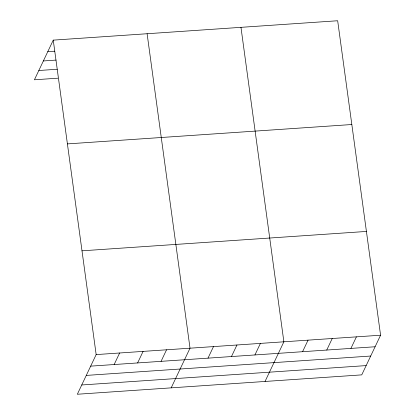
<?xml version="1.0" encoding="UTF-8"?>
<svg xmlns="http://www.w3.org/2000/svg" width="415" height="415" viewBox="0 0 415 415"><rect width="100%" height="100%" fill="white"/><g stroke="black" fill="none" stroke-linecap="round" stroke-linejoin="round"><path stroke-width="0.62" d="M53.25 40.131L96.161 354.592L77.33 394.25L361.75 374.87L380.581 335.211L337.67 20.75L53.25 40.131L34.419 79.789L57.887 78.191M114.146 364.541L119.629 352.994M137.609 362.938L143.092 351.391M161.072 361.341L166.555 349.793M171.188 387.854L190.018 348.195L147.107 33.734M208.003 358.145L213.486 346.598M231.466 356.547L236.949 345M254.929 354.944L260.413 343.402M265.045 381.458L283.876 341.799L240.965 27.338M302.571 351.702L308.055 340.155M326.745 350.053L332.228 338.505M350.919 348.408L356.402 336.861M47.772 51.678L54.744 51.201M43.362 60.953L56.046 60.087M38.823 70.508L57.218 69.258M67.412 143.901L351.832 124.521M82.004 250.821L366.419 231.44M96.161 354.592L380.581 335.211M90.678 366.139L375.098 346.758M86.273 375.414L370.694 356.034M81.734 384.975L366.155 365.594"/></g></svg>
